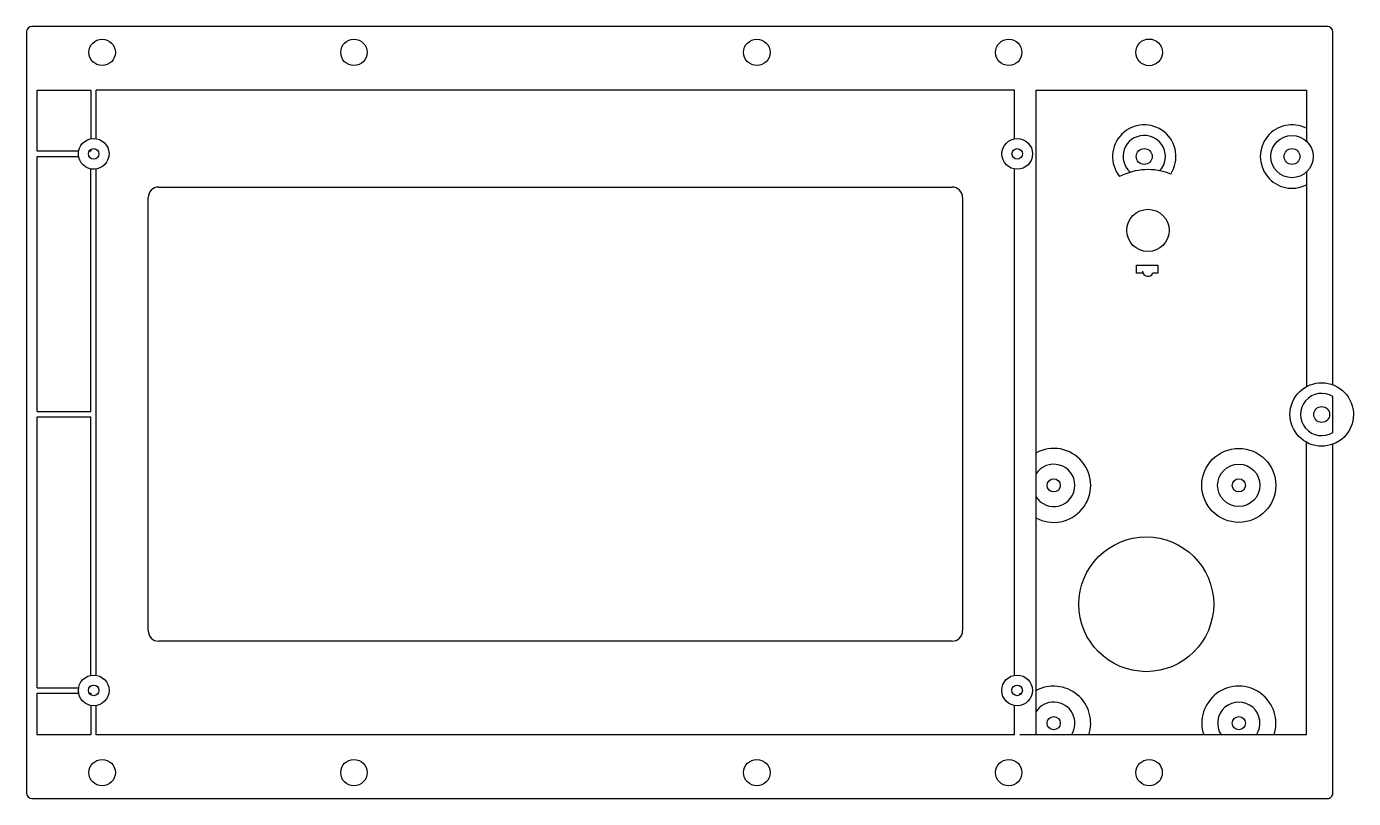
# Model space of a CAD drawing. Header units: millimetres. Extents: x 970 to 1221, y 657 to 803.
import ezdxf

# ---------------------------------------------------------------- set-up
doc = ezdxf.new("R2010")
doc.units = ezdxf.units.MM

msp = doc.modelspace()

# ---------------------------------------------------------------- linework, layer by layer
at = {"color": 7, "linetype": 'Continuous', "lineweight": 25}
for p, q in [((1216.1, 803.16), (971.1, 803.16)), ((970.1, 802.16), (970.1, 658.11)), ((1217.1, 735.38), (1217.1, 802.16)), ((972.1, 791.14), (982.28, 791.14)), ((972.1, 779.56), (972.1, 791.14)), ((982.28, 791.14), (982.28, 781.91)), ((1156.92, 791.14), (983.28, 791.14)), ((983.28, 781.92), (983.28, 791.14)), ((1156.92, 781.92), (1156.92, 791.14)), ((1160.92, 791.14), (1212.1, 791.14)), ((1160.92, 791.14), (1160.92, 669.14)), ((1212.1, 791.14), (1212.1, 781.49)), ((979.94, 779.56), (972.1, 779.56)), ((972.1, 778.56), (979.94, 778.56)), ((972.1, 730.33), (972.1, 778.56)), ((982.28, 779.56), (981.93, 779.56)), ((982.28, 779.91), (982.28, 779.56)), ((982.28, 730.33), (982.28, 776.21)), ((983.28, 680.42), (983.28, 776.2)), ((1156.92, 680.42), (1156.92, 776.2)), ((1212.1, 775.63), (1212.1, 735.01)), ((995.1, 772.79), (1145.1, 772.79)), ((993.1, 688.87), (993.1, 770.79)), ((1147.1, 770.79), (1147.1, 688.87)), ((1180, 756.5), (1180, 758)), ((1180, 758), (1184, 758)), ((1184, 758), (1184, 756.5)), ((1181.22, 756.5), (1180, 756.5)), ((1184, 756.5), (1183.06, 756.5)), ((1217.1, 726.36), (1217.1, 733.16)), ((972.1, 730.33), (982.28, 730.33)), ((972.1, 729.33), (982.28, 729.33)), ((972.1, 678.06), (972.1, 729.33)), ((982.28, 680.41), (982.28, 729.33)), ((1212.1, 669.14), (1212.1, 724.51)), ((1217.1, 658.11), (1217.1, 724.14)), ((1145.1, 686.87), (995.1, 686.87)), ((972.1, 678.06), (979.94, 678.06)), ((972.1, 677.06), (979.94, 677.06)), ((972.1, 669.14), (972.1, 677.06)), ((981.93, 677.06), (982.28, 677.06)), ((982.28, 677.06), (982.28, 676.71)), ((1157.92, 677.06), (1157.92, 676.71)), ((982.28, 674.71), (982.28, 669.14)), ((983.28, 669.14), (983.28, 674.7)), ((1156.92, 669.14), (1156.92, 674.7)), ((982.28, 669.14), (972.1, 669.14)), ((1156.92, 669.14), (983.28, 669.14)), ((1212.1, 669.14), (1157.92, 669.14)), ((971.1, 657.11), (1216.1, 657.11))]:
    msp.add_line(p, q, dxfattribs=at)
for centre, radius in [((984.39, 798.27), 2.5), ((1032.01, 798.27), 2.5), ((1108.19, 798.27), 2.5), ((1155.81, 798.27), 2.5), ((1182.36, 798.27), 2.52), ((1157.42, 779.06), 2.9), ((1209.38, 778.56), 4), ((982.8, 779.06), 1), ((1157.42, 779.06), 1), ((1181.44, 778.56), 1.5), ((1209.38, 778.56), 1.5), ((1182.14, 764.59), 4), ((1215, 729.76), 1.5), ((1199.32, 716.35), 7), ((1199.32, 716.35), 4), ((1164.32, 716.35), 1.25), ((1199.32, 716.35), 1.25), ((1181.82, 693.85), 12.75), ((982.8, 677.56), 2.9), ((1157.4, 677.56), 2.9), ((982.8, 677.56), 1), ((1157.4, 677.56), 1), ((1164.32, 671.35), 1.25), ((1199.32, 671.35), 1.25), ((984.39, 662), 2.5), ((1032.01, 662), 2.5), ((1108.19, 662), 2.5), ((1155.81, 662), 2.5), ((1182.36, 662), 2.5)]:
    msp.add_circle(centre, radius, dxfattribs=at)
for centre, radius, start, end in [((971.1, 802.16), 1, 90, 180), ((1216.1, 802.16), 1, 0.0001, 90), ((1181.44, 778.56), 6, 326.6063, 219.1516), ((1209.38, 778.56), 6, 63.0426, 296.9574), ((982.8, 779.06), 2.9, 170.0718081577, 170.071802397), ((1181.44, 778.56), 4, 317.7534, 228.0044), ((1182.14, 764.59), 11.5, 68.0045, 117.7534), ((995.1, 770.79), 2, 90, 180), ((1145.1, 770.79), 2, 0, 90), ((1182.14, 756.89), 1, 180, 336.7588), ((1215, 729.76), 6, 241.0962845574, 241.0962838274), ((1215, 729.76), 4, 58.3323, 301.6677), ((1164.32, 716.35), 7, 240.9283, 119.0717), ((1164.32, 716.35), 4, 211.7522, 148.2478), ((995.1, 688.87), 2, 180, 270), ((1145.1, 688.87), 2, 270, 0), ((1164.32, 671.35), 7, 341.5964, 119.0717), ((1199.32, 671.35), 7, 341.5964, 198.4036), ((1164.32, 671.35), 4, 326.4621, 148.2478), ((1199.32, 671.35), 4, 326.4621, 213.5379), ((1164.32, 671.35), 4, 211.7522, 213.5379), ((971.1, 658.11), 1, 180, 270), ((1216.1, 658.11), 1, 270, 0.0001)]:
    msp.add_arc(centre, radius, start, end, dxfattribs=at)
msp.add_open_spline([(1160.92, 791.14), (1160.92, 788.06), (1160.92, 784.99), (1160.92, 781.92)], degree=3, dxfattribs=at)

doc.saveas('drawing.dxf')
